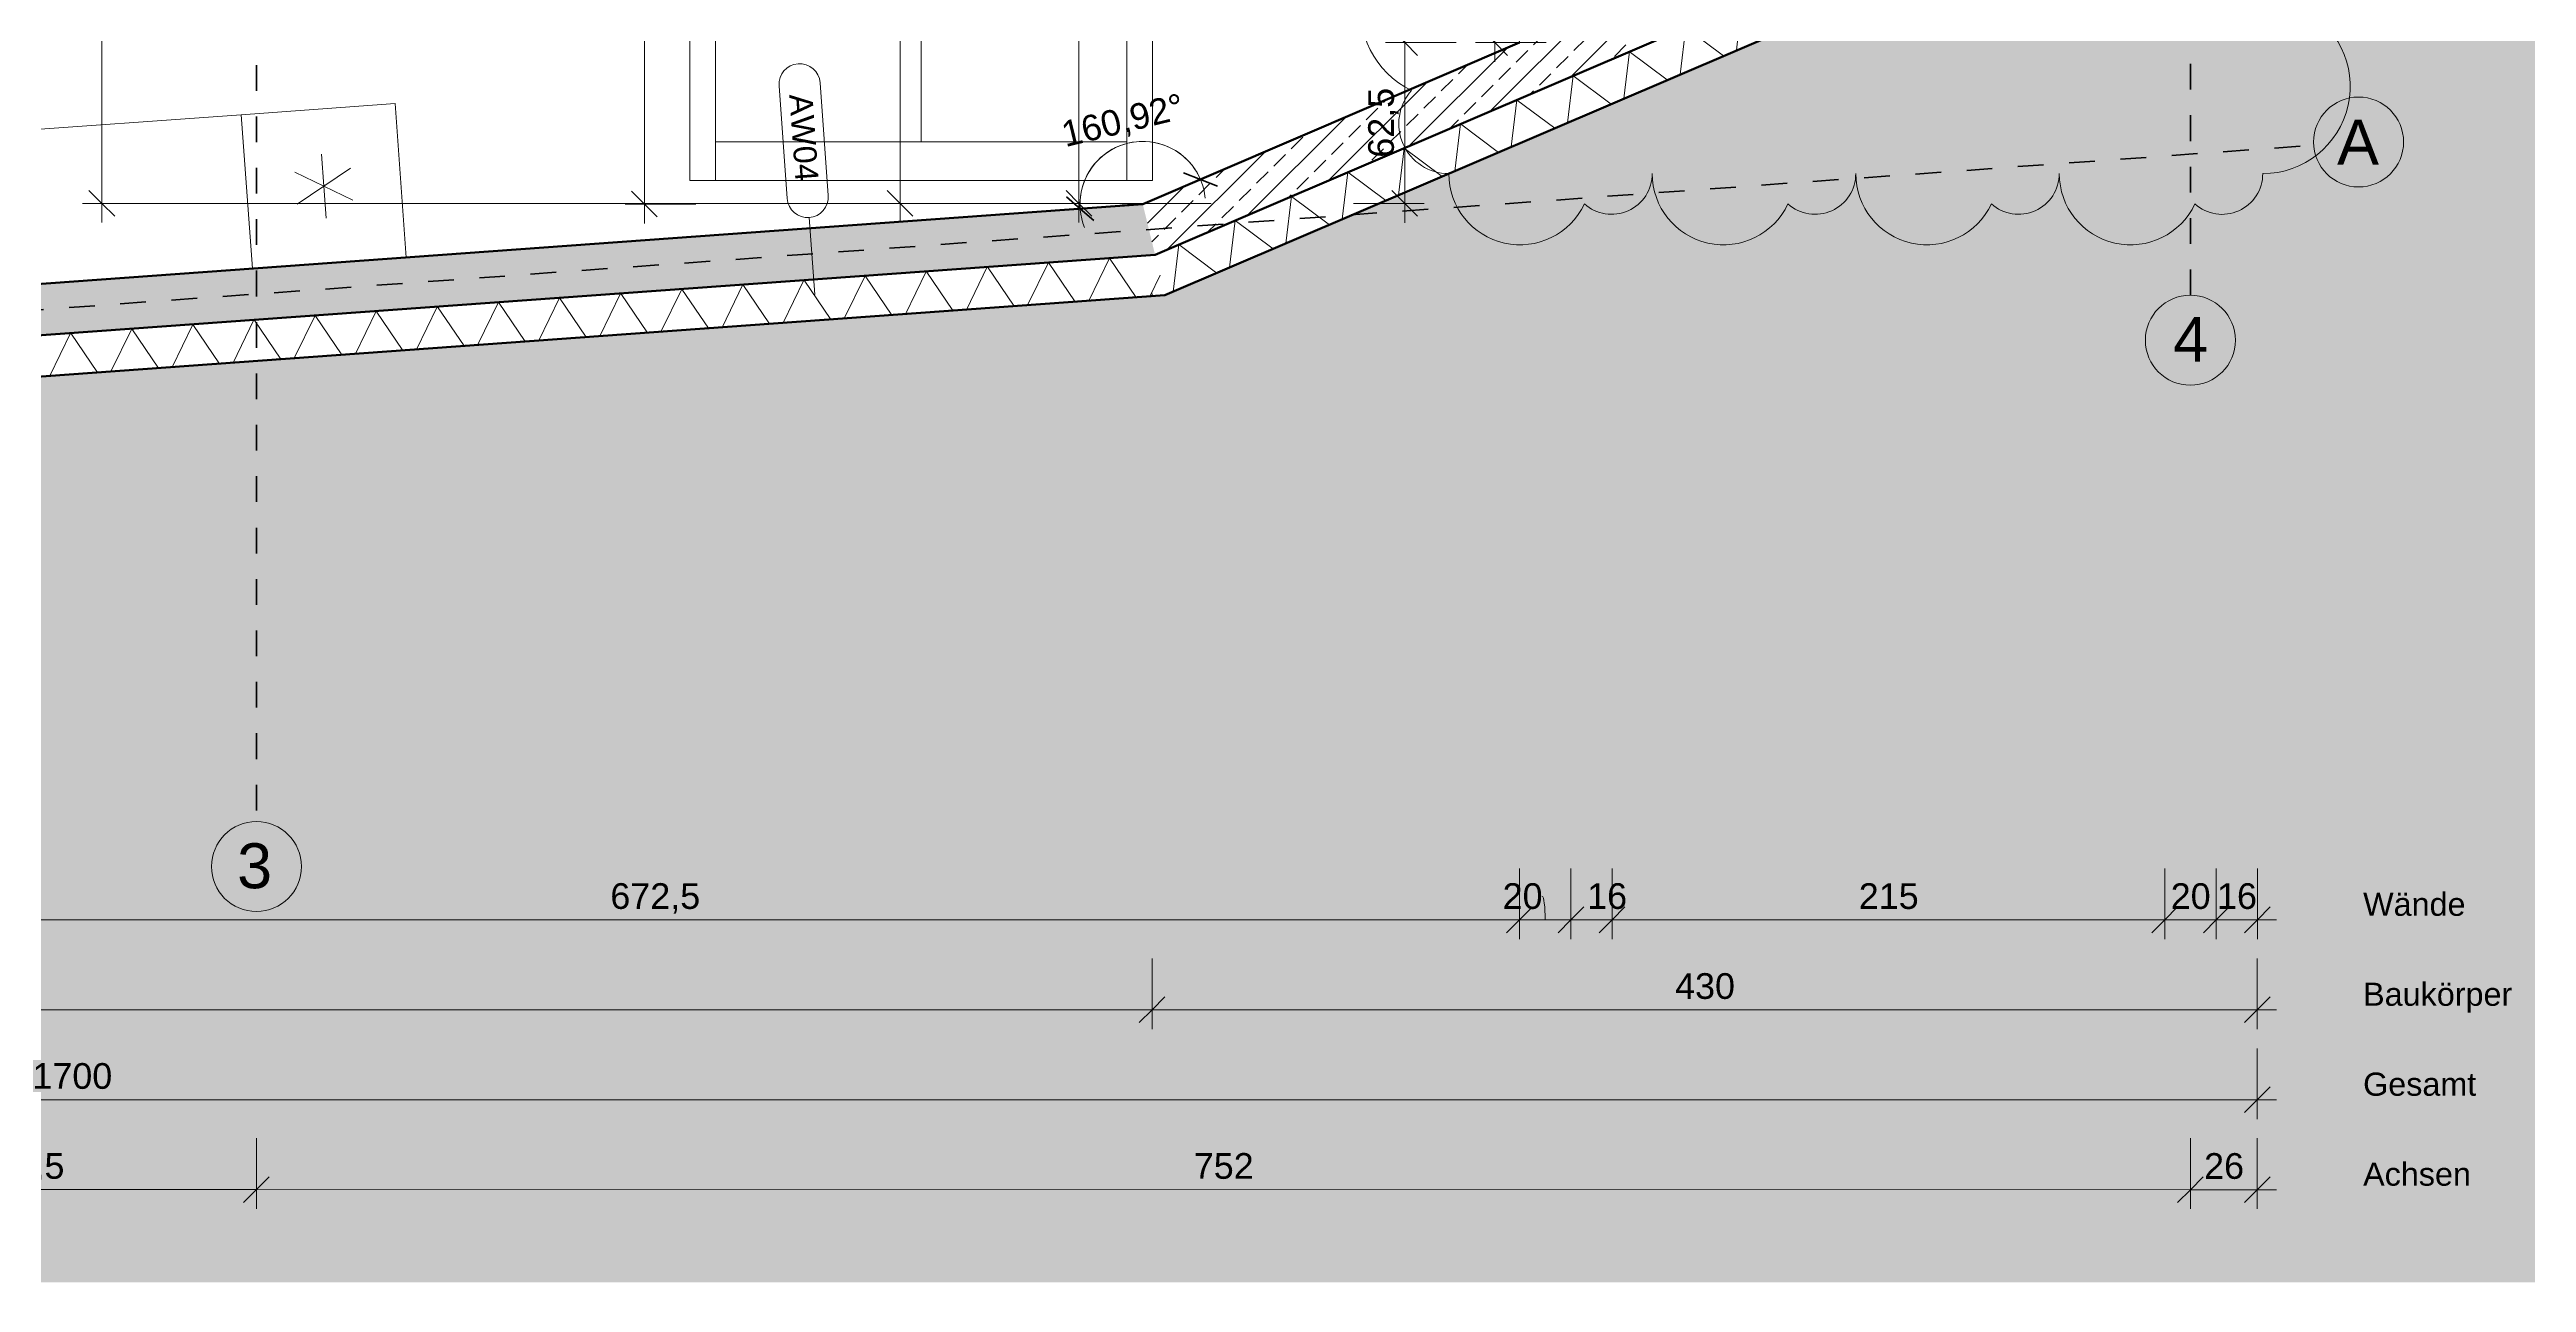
# Model space of a CAD drawing. Header units: metres. Extents: x -67.4 to -27.2, y 43.9 to 89.6.
# Drawn here: x -45.94 to -36.3, y 44.73 to 49.53 of the extents above; entities that cross this region are included whole.
import ezdxf

# ---------------------------------------------------------------- set-up
doc = ezdxf.new("R2010")
doc.units = ezdxf.units.M
doc.linetypes.add('Strich Punkt Mittel', pattern=[0.015875, 0.00635, -0.004763, 0, -0.004763])
for name, color, linetype, lineweight in [('A-DETL-GENF_', 92, 'Continuous', 13), ('A_2D', 7, 'Continuous', 13), ('A_Bemassung-50_', 4, 'Continuous', 9), ('A_Bemassung_', 4, 'Continuous', 9), ('A_Beschriftung_', 7, 'Continuous', 9), ('A_Grundstuecksgrenze', 5, 'Continuous', 70), ('A_Moebel', 6, 'Continuous', 13), ('A_Raeume_', 7, 'Continuous', 5), ('A_Raster_', 1, 'Continuous', 9), ('A_Sanitaer', 3, 'Continuous', 13), ('A_Waende', 7, 'Continuous', 13), ('G-ANNO-REVC_', 71, 'Continuous', 9)]:
    doc.layers.add(name, color=color, linetype=linetype, lineweight=lineweight)
doc.styles.add('Arial_1', font='arial.ttf', dxfattribs={"height": 0.175})
doc.styles.add('Arial_2', font='arial.ttf', dxfattribs={"height": 0.09})
doc.styles.add('Arial_5', font='arial.ttf', dxfattribs={"height": 0.1})
doc.styles.add('Arial_9', font='arial.ttf', dxfattribs={"height": 0.0018})
doc.dimstyles.new('WGA-Bemaßung', dxfattribs={"dimscale": 0.3048, "dimtxt": 0.102026, "dimasz": 0.328084, "dimexe": 0.246063, "dimexo": 0.0625, "dimgap": 0.04101, "dimtad": 1, "dimdec": 1, "dimlfac": 100, "dimrnd": 0.5, "dimdsep": 46, "dimtxsty": 'Arial_5', "dimblk1": 'OBLIQUE', "dimblk2": 'OBLIQUE', "dimsah": 1, "dimcen": 0.09, "dimdle": 0.246063, "dimazin": 2, "dimtfac": 1, "dimtdec": 4, "dimtix": 1, "dimtmove": 0, "dimatfit": 3, "dimfxl": 0.656168, "dimfxlon": 1, "dimtvp": 1, "dimtolj": 1, "dimtzin": 0, "dimarcsym": 2})
doc.dimstyles.new('WGA-Bemaßung_1', dxfattribs={"dimscale": 0.3048, "dimtxt": 0.102026, "dimasz": 0.328084, "dimexe": 0.246063, "dimexo": 0.246063, "dimgap": 0.04101, "dimtad": 1, "dimdec": 1, "dimlfac": 100, "dimrnd": 0.1, "dimdsep": 46, "dimtxsty": 'Arial_5', "dimblk1": 'OBLIQUE', "dimblk2": 'OBLIQUE', "dimsah": 1, "dimcen": 0.09, "dimdle": 0.246063, "dimazin": 2, "dimtfac": 1, "dimtdec": 4, "dimtix": 1, "dimtmove": 0, "dimatfit": 3, "dimfxl": 1, "dimtvp": 1, "dimtolj": 1, "dimtzin": 0, "dimarcsym": 2})
doc.dimstyles.new('WGA-Bemaßung_2', dxfattribs={"dimscale": 0.3048, "dimtxt": 0.102026, "dimasz": 0.328084, "dimexe": 0.246063, "dimexo": 0.0625, "dimgap": 0.04101, "dimtad": 1, "dimdec": 1, "dimlfac": 100, "dimrnd": 0.5, "dimdsep": 46, "dimtxsty": 'Arial_5', "dimblk1": 'OBLIQUE', "dimblk2": 'OBLIQUE', "dimsah": 1, "dimcen": 0.09, "dimdle": 0.246063, "dimazin": 2, "dimtfac": 1, "dimtdec": 4, "dimtix": 1, "dimtmove": 2, "dimatfit": 3, "dimfxl": 0.656168, "dimfxlon": 1, "dimtvp": 1, "dimtolj": 1, "dimtzin": 0, "dimarcsym": 2})
doc.dimstyles.new('WGA-Bemaßung_3', dxfattribs={"dimscale": 0.3048, "dimtxt": 0.102026, "dimasz": 0.328084, "dimexe": 0.246063, "dimexo": 0.0625, "dimgap": 0.04101, "dimtad": 1, "dimdec": 1, "dimlfac": 100, "dimrnd": 0.5, "dimdsep": 46, "dimtxsty": 'Arial_5', "dimblk1": 'OBLIQUE', "dimblk2": 'OBLIQUE', "dimsah": 1, "dimcen": 0.09, "dimdle": 0.246063, "dimazin": 2, "dimtfac": 1, "dimtdec": 4, "dimtix": 1, "dimtmove": 1, "dimatfit": 3, "dimfxl": 0.656168, "dimfxlon": 1, "dimtvp": 1, "dimtolj": 1, "dimtzin": 0, "dimarcsym": 2})
doc.dimstyles.new('WGA-Bemaßung_4', dxfattribs={"dimscale": 0.3048, "dimtxt": 0.102026, "dimasz": 0.328084, "dimexe": 0.246063, "dimexo": 0.0625, "dimgap": 0.04101, "dimtad": 1, "dimdec": 1, "dimlfac": 100, "dimrnd": 0.5, "dimdsep": 46, "dimtxsty": 'Arial_5', "dimblk1": 'OBLIQUE', "dimblk2": 'OBLIQUE', "dimsah": 1, "dimcen": 0.09, "dimdle": 0.246063, "dimazin": 2, "dimtfac": 1, "dimtdec": 4, "dimtix": 1, "dimtmove": 0, "dimatfit": 3, "dimfxl": 0.656168, "dimfxlon": 1, "dimtvp": 1, "dimtolj": 1, "dimtzin": 0, "dimarcsym": 2})
pattern_1 = [(45, (0, 0), (-0.08980256, 0.08980256), []), (45, (0.0898, 0), (-0.08980256, 0.08980256), [0.0635, -0.03175])]

# ---------------------------------------------------------------- blocks, each defined once
blk = doc.blocks.new('Moeb_Sofa - Sofa 180x90-1543569-263_PP_01OG_BT2')
at = {"layer": 'A_Moebel', "color": 8}
for p, q in [((0.9, 0.45), (-0.9, 0.45)), ((-0.9, 0.45), (-0.9, -0.45)), ((-0.8, 0.45), (-0.8, -0.45)), ((0.8, 0.45), (0.8, -0.45)), ((0.9, -0.45), (0.9, 0.45)), ((-0.8, 0.3), (0.8, 0.3)), ((0, 0.3), (0, -0.45)), ((-0.9, -0.45), (0.9, -0.45))]:
    blk.add_line(p, q, dxfattribs=at)
blk = doc.blocks.new('Sani_Kueche_Zeile - Tiefe_600-4903355-263_PP_01OG_BT2')
at = {"layer": 'A_Sanitaer'}
for p, q in [((-1.2005, 0.0254), (-1.2005, -0.5746)), ((0.5995, -0.5746), (0.5995, 0.0254)), ((-1.2005, -0.5746), (-0.6005, -0.5746)), ((-0.6005, -0.5746), (0.5995, -0.5746))]:
    blk.add_line(p, q, dxfattribs=at)
blk = doc.blocks.new('MSys_Kueche_Kuehlschrank - 600-V51-263_PP_01OG_BT2')
at = {"layer": 'A_Moebel'}
for p, q in [((-0.6005, 0.0254), (-1.2005, 0.0254)), ((-0.6005, 0.0254), (-1.2005, 0.0254)), ((-0.6005, -0.5746), (-0.6005, 0.0254)), ((-0.6005, -0.5746), (-0.6005, 0.0254)), ((-0.838, -0.1663), (-0.963, -0.3829)), ((-0.963, -0.1663), (-0.838, -0.3829)), ((-1.0255, -0.2746), (-0.7755, -0.2746)), ((-1.2005, -0.5746), (-0.6005, -0.5746)), ((-1.2005, -0.5746), (-0.6005, -0.5746))]:
    blk.add_line(p, q, dxfattribs=at)
blk = doc.blocks.new('Family - ___-3180367-263_PP_01OG_BT2')
at = {"layer": 'A_Grundstuecksgrenze'}
for p, q in [((-31.8179, 64.901), (-19.6942, 60.8437)), ((-19.6942, 60.8437), (-10.3832, 60.9369))]:
    blk.add_line(p, q, dxfattribs=at)
blk = doc.blocks.new('Raster - BS_Achse-112124-263_PP_01OG_BT2')
at = {"layer": 'A_Beschriftung_'}
blk.add_circle((0, 0), 0.0035, dxfattribs=at)
blk = doc.blocks.new('DIMBLOCK1-263_PP_01OG_BT2')
at = {"layer": 'A_Bemassung-50_', "transparency": 16777216}
for p, q in [((-37.6096, 45.0945), (-37.6096, 45.2945)), ((-37.3491, 45.0945), (-37.3491, 45.2945)), ((-37.2741, 45.0945), (-37.6096, 45.0945)), ((-37.6096, 45.0945), (-37.6096, 45.0195)), ((-37.3491, 45.0945), (-37.3491, 45.0195))]:
    blk.add_line(p, q, dxfattribs=at)
at = {"layer": 'A_Bemassung-50_', "lineweight": 35, "transparency": 16777216}
for p, q in [((-37.6096, 45.0945), (-37.6596, 45.0445)), ((-37.6096, 45.0945), (-37.5596, 45.1445)), ((-37.3491, 45.0945), (-37.3991, 45.0445)), ((-37.3491, 45.0945), (-37.2991, 45.1445))]:
    blk.add_line(p, q, dxfattribs=at)
at = {"layer": 'A_Bemassung-50_', "color": 0, "transparency": 16777216, "insert": (-37.5562, 45.2368), "char_height": 0.1, "width": 0.184588, "attachment_point": 1, "rotation": 359.99828, "line_spacing_factor": 0.941778, "style": 'Arial_5'}
blk.add_mtext('26', dxfattribs=at)
blk = doc.blocks.new('_Oblique')
at = {"color": 0, "linetype": 'ByBlock', "lineweight": -2}
blk.add_line((-0.5, -0.5), (0.5, 0.5), dxfattribs=at)
blk = doc.blocks.new('DIMBLOCK2-263_PP_01OG_BT2')
at = {"layer": 'A_Bemassung-50_', "transparency": 16777216}
for p, q in [((-45.1313, 45.0947), (-45.1313, 45.2947)), ((-37.6096, 45.0945), (-37.6096, 45.2945)), ((-37.6096, 45.0945), (-45.1313, 45.0947)), ((-45.1313, 45.0947), (-45.1313, 45.0197)), ((-37.6096, 45.0945), (-37.6096, 45.0195))]:
    blk.add_line(p, q, dxfattribs=at)
at = {"layer": 'A_Bemassung-50_', "lineweight": 35, "transparency": 16777216}
for p, q in [((-45.1313, 45.0947), (-45.1813, 45.0447)), ((-45.1313, 45.0947), (-45.0813, 45.1447)), ((-37.6096, 45.0945), (-37.6596, 45.0445)), ((-37.6096, 45.0945), (-37.5596, 45.1445))]:
    blk.add_line(p, q, dxfattribs=at)
at = {"layer": 'A_Bemassung-50_', "color": 0, "transparency": 16777216, "insert": (-41.4858, 45.2369), "char_height": 0.1, "width": 0.276883, "attachment_point": 1, "rotation": 359.99828, "line_spacing_factor": 0.941778, "style": 'Arial_5'}
blk.add_mtext('752', dxfattribs=at)
blk = doc.blocks.new('DIMBLOCK3-263_PP_01OG_BT2')
at = {"layer": 'A_Bemassung-50_', "transparency": 16777216}
for p, q in [((-46.9771, 45.0948), (-46.9771, 45.2948)), ((-45.1313, 45.0947), (-45.1313, 45.2947)), ((-45.1313, 45.0947), (-46.9771, 45.0948)), ((-46.9771, 45.0948), (-46.9771, 45.0198)), ((-45.1313, 45.0947), (-45.1313, 45.0197))]:
    blk.add_line(p, q, dxfattribs=at)
at = {"layer": 'A_Bemassung-50_', "lineweight": 35, "transparency": 16777216}
for p, q in [((-46.9771, 45.0948), (-47.0271, 45.0448)), ((-46.9771, 45.0948), (-46.9271, 45.1447)), ((-45.1313, 45.0947), (-45.1813, 45.0447)), ((-45.1313, 45.0947), (-45.0813, 45.1447))]:
    blk.add_line(p, q, dxfattribs=at)
at = {"layer": 'A_Bemassung-50_', "color": 0, "transparency": 16777216, "insert": (-46.2277, 45.2371), "char_height": 0.1, "width": 0.416266, "attachment_point": 1, "rotation": 359.99828, "line_spacing_factor": 0.941778, "style": 'Arial_5'}
blk.add_mtext('184,5', dxfattribs=at)
blk = doc.blocks.new('DIMBLOCK14-263_PP_01OG_BT2')
at = {"layer": 'A_Bemassung-50_', "transparency": 16777216}
for p, q in [((-41.6479, 45.7946), (-41.6479, 45.9946)), ((-37.3491, 45.7945), (-37.3491, 45.9945)), ((-37.2741, 45.7945), (-41.6479, 45.7946)), ((-41.6479, 45.7946), (-41.6479, 45.7196)), ((-37.3491, 45.7945), (-37.3491, 45.7195))]:
    blk.add_line(p, q, dxfattribs=at)
at = {"layer": 'A_Bemassung-50_', "lineweight": 35, "transparency": 16777216}
for p, q in [((-41.6479, 45.7946), (-41.6979, 45.7446)), ((-41.6479, 45.7946), (-41.5979, 45.8446)), ((-37.3491, 45.7945), (-37.3991, 45.7445)), ((-37.3491, 45.7945), (-37.2991, 45.8445))]:
    blk.add_line(p, q, dxfattribs=at)
at = {"layer": 'A_Bemassung-50_', "color": 0, "transparency": 16777216, "insert": (-39.6138, 45.9369), "char_height": 0.1, "width": 0.276883, "attachment_point": 1, "rotation": 359.99828, "line_spacing_factor": 0.941778, "style": 'Arial_5'}
blk.add_mtext('430', dxfattribs=at)
blk = doc.blocks.new('DIMBLOCK15-263_PP_01OG_BT2')
at = {"layer": 'A_Bemassung-50_', "transparency": 16777216}
for p, q in [((-54.2979, 45.795), (-54.2979, 45.995)), ((-41.6479, 45.7946), (-41.6479, 45.9946)), ((-41.6479, 45.7946), (-54.3729, 45.795)), ((-54.2979, 45.795), (-54.2979, 45.72)), ((-41.6479, 45.7946), (-41.6479, 45.7196))]:
    blk.add_line(p, q, dxfattribs=at)
at = {"layer": 'A_Bemassung-50_', "lineweight": 35, "transparency": 16777216}
for p, q in [((-54.2979, 45.795), (-54.3479, 45.745)), ((-54.2979, 45.795), (-54.2479, 45.845)), ((-41.6479, 45.7946), (-41.6979, 45.7446)), ((-41.6479, 45.7946), (-41.5979, 45.8446))]:
    blk.add_line(p, q, dxfattribs=at)
at = {"layer": 'A_Bemassung-50_', "color": 0, "transparency": 16777216, "insert": (-48.1267, 45.9371), "char_height": 0.1, "width": 0.369177, "attachment_point": 1, "rotation": 359.99828, "line_spacing_factor": 0.941778, "style": 'Arial_5'}
blk.add_mtext('1265', dxfattribs=at)
blk = doc.blocks.new('DIMBLOCK39-263_PP_01OG_BT2')
at = {"layer": 'A_Bemassung-50_', "lineweight": 35, "transparency": 16777216}
for p, q in [((-41.4597, 49.0251), (-41.5254, 49.0513)), ((-41.9276, 48.9112), (-41.9811, 48.9575)), ((-41.4597, 49.0251), (-41.3941, 48.9988)), ((-41.9276, 48.9112), (-41.8742, 48.865))]:
    blk.add_line(p, q, dxfattribs=at)
at = {"layer": 'A_Bemassung-50_', "transparency": 16777216}
for p, q in [((-41.4597, 49.0251), (-41.3908, 49.0546)), ((-41.4597, 49.0251), (-41.5287, 48.9955)), ((-41.4597, 49.0251), (-41.4597, 49.0251)), ((-41.9276, 48.9112), (-42.0024, 48.9058)), ((-41.9276, 48.9112), (-41.8528, 48.9166))]:
    blk.add_line(p, q, dxfattribs=at)
for start, end in [(23.21312, 184.13689), (5.61268, 201.73733)]:
    blk.add_arc((-41.6841, 48.9288), 0.2442, start, end, dxfattribs=at)
at = {"layer": 'A_Bemassung-50_', "color": 0, "transparency": 16777216, "insert": (-42.0088, 49.2476), "char_height": 0.1, "width": 0.576368, "attachment_point": 1, "rotation": 13.675, "line_spacing_factor": 0.941778, "style": 'Arial_5'}
blk.add_mtext('160,92°', dxfattribs=at)
blk = doc.blocks.new('DIMBLOCK63-263_PP_01OG_BT2')
at = {"layer": 'A_Bemassung-50_', "transparency": 16777216}
for p, q in [((-37.509, 46.1445), (-37.509, 46.3445)), ((-37.349, 46.1445), (-37.349, 46.3445)), ((-37.274, 46.1445), (-37.509, 46.1445)), ((-37.509, 46.1445), (-37.509, 46.0695)), ((-37.349, 46.1445), (-37.349, 46.0695))]:
    blk.add_line(p, q, dxfattribs=at)
at = {"layer": 'A_Bemassung-50_', "lineweight": 35, "transparency": 16777216}
for p, q in [((-37.509, 46.1445), (-37.459, 46.1945)), ((-37.349, 46.1445), (-37.299, 46.1945)), ((-37.509, 46.1445), (-37.559, 46.0945)), ((-37.349, 46.1445), (-37.399, 46.0945))]:
    blk.add_line(p, q, dxfattribs=at)
at = {"layer": 'A_Bemassung-50_', "color": 0, "transparency": 16777216, "insert": (-37.506, 46.2868), "char_height": 0.1, "width": 0.184588, "attachment_point": 1, "rotation": 359.99828, "line_spacing_factor": 0.941778, "style": 'Arial_5'}
blk.add_mtext('16', dxfattribs=at)
blk = doc.blocks.new('DIMBLOCK64-263_PP_01OG_BT2')
at = {"layer": 'A_Bemassung-50_', "transparency": 16777216}
for p, q in [((-37.709, 46.1445), (-37.709, 46.3445)), ((-37.509, 46.1445), (-37.509, 46.3445)), ((-37.509, 46.1445), (-37.709, 46.1445)), ((-37.709, 46.1445), (-37.709, 46.0695)), ((-37.509, 46.1445), (-37.509, 46.0695))]:
    blk.add_line(p, q, dxfattribs=at)
at = {"layer": 'A_Bemassung-50_', "lineweight": 35, "transparency": 16777216}
for p, q in [((-37.709, 46.1445), (-37.659, 46.1945)), ((-37.509, 46.1445), (-37.459, 46.1945)), ((-37.709, 46.1445), (-37.759, 46.0945)), ((-37.509, 46.1445), (-37.559, 46.0945))]:
    blk.add_line(p, q, dxfattribs=at)
at = {"layer": 'A_Bemassung-50_', "color": 0, "transparency": 16777216, "insert": (-37.686, 46.2868), "char_height": 0.1, "width": 0.184588, "attachment_point": 1, "rotation": 359.99828, "line_spacing_factor": 0.941778, "style": 'Arial_5'}
blk.add_mtext('20', dxfattribs=at)
blk = doc.blocks.new('DIMBLOCK65-263_PP_01OG_BT2')
at = {"layer": 'A_Bemassung-50_', "transparency": 16777216}
for p, q in [((-39.8589, 46.1445), (-39.8589, 46.3445)), ((-37.709, 46.1445), (-37.709, 46.3445)), ((-37.709, 46.1445), (-39.8589, 46.1445)), ((-39.8589, 46.1445), (-39.8589, 46.0695)), ((-37.709, 46.1445), (-37.709, 46.0695))]:
    blk.add_line(p, q, dxfattribs=at)
at = {"layer": 'A_Bemassung-50_', "lineweight": 35, "transparency": 16777216}
for p, q in [((-39.8589, 46.1445), (-39.8089, 46.1945)), ((-37.709, 46.1445), (-37.659, 46.1945)), ((-39.8589, 46.1445), (-39.9089, 46.0945)), ((-37.709, 46.1445), (-37.759, 46.0945))]:
    blk.add_line(p, q, dxfattribs=at)
at = {"layer": 'A_Bemassung-50_', "color": 0, "transparency": 16777216, "insert": (-38.8993, 46.2868), "char_height": 0.1, "width": 0.276883, "attachment_point": 1, "rotation": 359.99828, "line_spacing_factor": 0.941778, "style": 'Arial_5'}
blk.add_mtext('215', dxfattribs=at)
blk = doc.blocks.new('DIMBLOCK66-263_PP_01OG_BT2')
at = {"layer": 'A_Bemassung-50_', "transparency": 16777216}
for p, q in [((-40.0189, 46.1445), (-40.0189, 46.3445)), ((-39.8589, 46.1445), (-39.8589, 46.3445)), ((-39.8589, 46.1445), (-40.0189, 46.1445)), ((-40.0189, 46.1445), (-40.0189, 46.0695)), ((-39.8589, 46.1445), (-39.8589, 46.0695))]:
    blk.add_line(p, q, dxfattribs=at)
at = {"layer": 'A_Bemassung-50_', "lineweight": 35, "transparency": 16777216}
for p, q in [((-40.0189, 46.1445), (-39.9689, 46.1945)), ((-39.8589, 46.1445), (-39.8089, 46.1945)), ((-40.0189, 46.1445), (-40.0689, 46.0945)), ((-39.8589, 46.1445), (-39.9089, 46.0945))]:
    blk.add_line(p, q, dxfattribs=at)
at = {"layer": 'A_Bemassung-50_', "color": 0, "transparency": 16777216, "insert": (-39.9558, 46.2869), "char_height": 0.1, "width": 0.184588, "attachment_point": 1, "rotation": 359.99828, "line_spacing_factor": 0.941778, "style": 'Arial_5'}
blk.add_mtext('16', dxfattribs=at)
blk = doc.blocks.new('DIMBLOCK67-263_PP_01OG_BT2')
at = {"layer": 'A_Bemassung-50_', "transparency": 16777216}
for p, q in [((-40.2189, 46.1445), (-40.2189, 46.3445)), ((-40.0189, 46.1445), (-40.0189, 46.3445)), ((-40.0189, 46.1445), (-40.2189, 46.1445)), ((-40.2189, 46.1445), (-40.2189, 46.0695)), ((-40.0189, 46.1445), (-40.0189, 46.0695))]:
    blk.add_line(p, q, dxfattribs=at)
at = {"layer": 'A_Bemassung-50_', "lineweight": 35, "transparency": 16777216}
for p, q in [((-40.2189, 46.1445), (-40.1689, 46.1945)), ((-40.0189, 46.1445), (-39.9689, 46.1945)), ((-40.2189, 46.1445), (-40.2689, 46.0945)), ((-40.0189, 46.1445), (-40.0689, 46.0945))]:
    blk.add_line(p, q, dxfattribs=at)
at = {"layer": 'A_Bemassung-50_', "transparency": 16777216}
blk.add_ellipse((-40.1306, 46.1445), major_axis=(0, 0.091), ratio=0.128603, start_param=4.712389, end_param=6.283185, dxfattribs=at)
at = {"layer": 'A_Bemassung-50_', "color": 0, "transparency": 16777216, "insert": (-40.2844, 46.2869), "char_height": 0.1, "width": 0.184588, "attachment_point": 1, "rotation": 359.99828, "line_spacing_factor": 0.941778, "style": 'Arial_5'}
blk.add_mtext('20', dxfattribs=at)
blk = doc.blocks.new('DIMBLOCK68-263_PP_01OG_BT2')
at = {"layer": 'A_Bemassung-50_', "transparency": 16777216}
for p, q in [((-46.9442, 46.1447), (-46.9442, 46.3447)), ((-40.2189, 46.1445), (-40.2189, 46.3445)), ((-40.2189, 46.1445), (-46.9442, 46.1447)), ((-46.9442, 46.1447), (-46.9442, 46.0697)), ((-40.2189, 46.1445), (-40.2189, 46.0695))]:
    blk.add_line(p, q, dxfattribs=at)
at = {"layer": 'A_Bemassung-50_', "lineweight": 35, "transparency": 16777216}
for p, q in [((-46.9442, 46.1447), (-46.8942, 46.1947)), ((-40.2189, 46.1445), (-40.1689, 46.1945)), ((-46.9442, 46.1447), (-46.9942, 46.0948)), ((-40.2189, 46.1445), (-40.2689, 46.0945))]:
    blk.add_line(p, q, dxfattribs=at)
at = {"layer": 'A_Bemassung-50_', "color": 0, "transparency": 16777216, "insert": (-43.755, 46.287), "char_height": 0.1, "width": 0.416266, "attachment_point": 1, "rotation": 359.99828, "line_spacing_factor": 0.941778, "style": 'Arial_5'}
blk.add_mtext('672,5', dxfattribs=at)
blk = doc.blocks.new('DIMBLOCK161-263_PP_01OG_BT2')
at = {"layer": 'A_Bemassung-50_', "transparency": 16777216}
for p, q in [((-43.6225, 52.9885), (-43.8225, 52.9885)), ((-43.6226, 48.8539), (-43.6225, 52.9885)), ((-43.6225, 52.9885), (-43.5475, 52.9885)), ((-43.6226, 48.9289), (-43.6976, 48.9289)), ((-43.6226, 48.9289), (-43.4226, 48.9289))]:
    blk.add_line(p, q, dxfattribs=at)
at = {"layer": 'A_Bemassung-50_', "lineweight": 35, "transparency": 16777216}
for p, q in [((-43.6225, 52.9885), (-43.6725, 53.0385)), ((-43.6225, 52.9885), (-43.5725, 52.9385)), ((-43.6226, 48.9289), (-43.6726, 48.9789)), ((-43.6226, 48.9289), (-43.5726, 48.8789))]:
    blk.add_line(p, q, dxfattribs=at)
at = {"layer": 'A_Bemassung-50_', "color": 0, "transparency": 16777216, "insert": (-43.7649, 51.1634), "char_height": 0.1, "width": 0.276883, "attachment_point": 1, "rotation": 90, "line_spacing_factor": 0.941778, "style": 'Arial_5'}
blk.add_mtext('406', dxfattribs=at)
blk = doc.blocks.new('DIMBLOCK270-263_PP_01OG_BT2')
at = {"layer": 'A_Bemassung-50_', "transparency": 16777216}
for p, q in [((-54.3491, 45.445), (-54.3491, 45.645)), ((-37.3491, 45.4445), (-37.3491, 45.6445)), ((-37.2741, 45.4445), (-54.4241, 45.445)), ((-54.3491, 45.445), (-54.3491, 45.37)), ((-37.3491, 45.4445), (-37.3491, 45.3695))]:
    blk.add_line(p, q, dxfattribs=at)
at = {"layer": 'A_Bemassung-50_', "lineweight": 35, "transparency": 16777216}
for p, q in [((-54.3491, 45.445), (-54.2991, 45.495)), ((-37.3491, 45.4445), (-37.2991, 45.4945)), ((-54.3491, 45.445), (-54.3991, 45.395)), ((-37.3491, 45.4445), (-37.3991, 45.3945))]:
    blk.add_line(p, q, dxfattribs=at)
at = {"layer": 'A_Bemassung-50_', "color": 0, "transparency": 16777216, "insert": (-46.0029, 45.587), "char_height": 0.1, "width": 0.369177, "attachment_point": 1, "rotation": 359.99828, "line_spacing_factor": 0.941778, "style": 'Arial_5'}
blk.add_mtext('1700', dxfattribs=at)
blk = doc.blocks.new('DIMBLOCK356-263_PP_01OG_BT2')
at = {"layer": 'A_Bemassung-50_', "transparency": 16777216}
for p, q in [((-40.6651, 49.5573), (-40.7401, 49.5573)), ((-40.6651, 48.8567), (-40.6651, 49.5573)), ((-40.6651, 49.5573), (-40.4651, 49.5573)), ((-40.6651, 48.9317), (-40.8651, 48.9317)), ((-40.6651, 48.9317), (-40.5901, 48.9317))]:
    blk.add_line(p, q, dxfattribs=at)
at = {"layer": 'A_Bemassung-50_', "lineweight": 35, "transparency": 16777216}
for p, q in [((-40.6651, 49.5573), (-40.7151, 49.6073)), ((-40.6651, 49.5573), (-40.6151, 49.5073)), ((-40.6651, 48.9317), (-40.7151, 48.9817)), ((-40.6651, 48.9317), (-40.6151, 48.8817))]:
    blk.add_line(p, q, dxfattribs=at)
at = {"layer": 'A_Bemassung-50_', "color": 0, "transparency": 16777216, "insert": (-40.8074, 49.1095), "char_height": 0.1, "width": 0.323972, "attachment_point": 1, "rotation": 90, "line_spacing_factor": 0.941778, "style": 'Arial_5'}
blk.add_mtext('62,5', dxfattribs=at)
blk = doc.blocks.new('DIMBLOCK357-263_PP_01OG_BT2')
at = {"layer": 'A_Bemassung-50_', "transparency": 16777216}
for p, q in [((-40.6649, 52.9884), (-40.8649, 52.9884)), ((-40.6651, 49.5573), (-40.6649, 52.9884)), ((-40.6649, 52.9884), (-40.5899, 52.9884)), ((-40.6651, 49.5573), (-40.7401, 49.5573)), ((-40.6651, 49.5573), (-40.4651, 49.5573))]:
    blk.add_line(p, q, dxfattribs=at)
at = {"layer": 'A_Bemassung-50_', "lineweight": 35, "transparency": 16777216}
for p, q in [((-40.6649, 52.9884), (-40.7149, 53.0384)), ((-40.6649, 52.9884), (-40.615, 52.9384)), ((-40.6651, 49.5573), (-40.7151, 49.6073)), ((-40.6651, 49.5573), (-40.6151, 49.5073))]:
    blk.add_line(p, q, dxfattribs=at)
at = {"layer": 'A_Bemassung-50_', "color": 0, "transparency": 16777216, "insert": (-40.8073, 51.3844), "char_height": 0.1, "width": 0.276883, "attachment_point": 1, "rotation": 90, "line_spacing_factor": 0.941778, "style": 'Arial_5'}
blk.add_mtext('343', dxfattribs=at)
blk = doc.blocks.new('DIMBLOCK438-263_PP_01OG_BT2')
at = {"layer": 'A_Bemassung-50_', "transparency": 16777216}
for p, q in [((-41.9322, 52.9885), (-42.0072, 52.9885)), ((-41.9322, 52.9885), (-41.9323, 48.8568)), ((-41.9322, 52.9885), (-41.7322, 52.9885)), ((-41.9323, 48.9318), (-42.0073, 48.9318)), ((-41.9323, 48.9318), (-41.7323, 48.9318))]:
    blk.add_line(p, q, dxfattribs=at)
at = {"layer": 'A_Bemassung-50_', "lineweight": 35, "transparency": 16777216}
for p, q in [((-41.9322, 52.9885), (-41.9822, 53.0385)), ((-41.9322, 52.9885), (-41.8822, 52.9385)), ((-41.9323, 48.9318), (-41.9823, 48.9818)), ((-41.9323, 48.9318), (-41.8823, 48.8818))]:
    blk.add_line(p, q, dxfattribs=at)
at = {"layer": 'A_Bemassung-50_', "color": 0, "transparency": 16777216, "insert": (-42.0746, 50.7867), "char_height": 0.1, "width": 0.416266, "attachment_point": 1, "rotation": 90, "line_spacing_factor": 0.941778, "style": 'Arial_5'}
blk.add_mtext('405,5', dxfattribs=at)
blk = doc.blocks.new('DIMBLOCK439-263_PP_01OG_BT2')
at = {"layer": 'A_Bemassung-50_', "lineweight": 35, "transparency": 16777216}
for p, q in [((-42.6279, 55.6486), (-42.6779, 55.6986)), ((-42.6279, 55.6486), (-42.5779, 55.5986)), ((-42.6281, 48.9318), (-42.6781, 48.9818)), ((-42.6281, 48.9318), (-42.5781, 48.8818))]:
    blk.add_line(p, q, dxfattribs=at)
at = {"layer": 'A_Bemassung-50_', "transparency": 16777216}
for p, q in [((-42.6279, 55.6486), (-42.8279, 55.6486)), ((-42.6281, 48.8568), (-42.6279, 55.6486)), ((-42.6279, 55.6486), (-42.5529, 55.6486)), ((-42.6281, 48.9318), (-42.7031, 48.9318)), ((-42.6281, 48.9318), (-42.4281, 48.9318))]:
    blk.add_line(p, q, dxfattribs=at)
at = {"layer": 'A_Bemassung-50_', "color": 0, "transparency": 16777216, "insert": (-42.7703, 52.1168), "char_height": 0.1, "width": 0.416266, "attachment_point": 1, "rotation": 90, "line_spacing_factor": 0.941778, "style": 'Arial_5'}
blk.add_mtext('671,5', dxfattribs=at)
blk = doc.blocks.new('DIMBLOCK508-263_PP_01OG_BT2')
at = {"layer": 'A_Bemassung-50_', "transparency": 16777216}
for p, q in [((-45.7326, 52.9888), (-45.8076, 52.9888)), ((-45.7328, 48.8569), (-45.7326, 52.9888)), ((-45.7326, 52.9888), (-45.5326, 52.9888)), ((-45.7328, 48.9319), (-45.8078, 48.9319)), ((-45.7328, 48.9319), (-41.4178, 48.9318))]:
    blk.add_line(p, q, dxfattribs=at)
at = {"layer": 'A_Bemassung-50_', "lineweight": 35, "transparency": 16777216}
for p, q in [((-45.7326, 52.9888), (-45.7826, 53.0388)), ((-45.7326, 52.9888), (-45.6826, 52.9388)), ((-45.7328, 48.9319), (-45.7828, 48.9819)), ((-45.7328, 48.9319), (-45.6828, 48.8819))]:
    blk.add_line(p, q, dxfattribs=at)
at = {"layer": 'A_Bemassung-50_', "color": 0, "transparency": 16777216, "insert": (-45.875, 50.7869), "char_height": 0.1, "width": 0.416266, "attachment_point": 1, "rotation": 90, "line_spacing_factor": 0.941778, "style": 'Arial_5'}
blk.add_mtext('405,5', dxfattribs=at)
blk = doc.blocks.new('BS_Maßkette_AT_PP - unten oder rechts-9577582-263_PP_01OG_BT2')
at = {"layer": 'A_Beschriftung_', "char_height": 0.0018, "attachment_point": 1, "style": 'Arial_9'}
for s, insert, width in [('Wände', (-0.00023, -0.01379), 0.0096203), ('Baukörper', (-0.00023, -0.02079), 0.0137089), ('Gesamt', (-0.00023, -0.02779), 0.0102616), ('Achsen', (-0.00023, -0.03479), 0.0099409)]:
    blk.add_mtext(s, dxfattribs=dict(at, insert=insert, width=width))
blk = doc.blocks.new('BS_Wand_Lollipop - rechts_oben-2026913-263_PP_01OG_BT2')
at = {"layer": 'A_Beschriftung_'}
for p, q in [((-0.003, 0), (0.003, 0)), ((0.0046, 0.0016), (0.0134, 0.0016)), ((0.0046, -0.0016), (0.0134, -0.0016))]:
    blk.add_line(p, q, dxfattribs=at)
for centre, start, end in [((0.0046, 0), 90, 270), ((0.0134, 0), 270, 90)]:
    blk.add_arc(centre, 0.0016, start, end, dxfattribs=at)
blk = doc.blocks.new('DIMBLOCK682-263_PP_01OG_BT2')
at = {"layer": 'A_Bemassung-50_', "lineweight": 35, "transparency": 16777216}
for p, q in [((-40.315, 50.4385), (-40.365, 50.4885)), ((-40.315, 50.4385), (-40.265, 50.3885)), ((-40.3151, 49.5573), (-40.3651, 49.6073)), ((-40.3151, 49.5573), (-40.2651, 49.5073))]:
    blk.add_line(p, q, dxfattribs=at)
at = {"layer": 'A_Bemassung-50_', "transparency": 16777216}
for p, q in [((-40.315, 50.4385), (-40.39, 50.4385)), ((-40.3151, 49.4823), (-40.315, 50.4385)), ((-40.315, 50.4385), (-40.115, 50.4385)), ((-40.3151, 49.5573), (-40.3901, 49.5573)), ((-40.3151, 49.5573), (-40.1151, 49.5572))]:
    blk.add_line(p, q, dxfattribs=at)
at = {"layer": 'A_Bemassung-50_', "color": 0, "transparency": 16777216, "insert": (-40.4574, 49.921), "char_height": 0.1, "width": 0.184588, "attachment_point": 1, "rotation": 90, "line_spacing_factor": 0.941778, "style": 'Arial_5'}
blk.add_mtext('88', dxfattribs=at)
blk = doc.blocks.new('Family - ___-11916813-263_PP_01OG_BT2')
at = {"layer": 'G-ANNO-REVC_'}
for centre, radius, start, end in [((-16.0062, 66.8188), 0.34, 67.36, 222.15123), ((-15.7292, 67.0717), 0.1583, 25.54969, 157.36), ((-15.4005, 66.9346), 0.277, 337.36, 132.15123), ((-14.9987, 66.767), 0.1583, 25.54969, 157.36), ((-14.67, 66.6299), 0.277, 337.36, 132.15123), ((-16.1745, 66.4153), 0.1943, 115.54969, 247.36), ((-14.2682, 66.4623), 0.1583, 25.54969, 157.36), ((-13.9394, 66.3252), 0.277, 337.36, 132.15123), ((-13.5376, 66.1576), 0.1583, 25.54969, 157.36), ((-13.2089, 66.0205), 0.277, 337.36, 132.15123), ((-16.3802, 65.9221), 0.34, 67.36, 222.15123), ((-13.028, 65.7345), 0.1943, 295.54969, 67.36), ((-16.5485, 65.5186), 0.1943, 115.54969, 247.36), ((-13.1963, 65.331), 0.34, 247.36, 42.15123), ((-16.7542, 65.0254), 0.34, 67.36, 222.15123), ((-13.402, 64.8378), 0.1943, 295.54969, 67.36), ((-16.9225, 64.6219), 0.1943, 115.54969, 247.36), ((-13.5703, 64.4343), 0.34, 247.36, 42.15123), ((-17.1282, 64.1287), 0.34, 67.36, 222.15123), ((-13.776, 63.9411), 0.1943, 295.54969, 67.36), ((-17.2965, 63.7252), 0.1943, 115.54969, 247.36), ((-13.9443, 63.5376), 0.34, 247.36, 42.15123), ((-17.5022, 63.232), 0.34, 67.36, 222.15123), ((-14.15, 63.0444), 0.1943, 295.54969, 67.36), ((-17.6705, 62.8285), 0.1943, 115.54969, 247.36), ((-14.3183, 62.6409), 0.34, 247.36, 42.15123), ((-17.8762, 62.3353), 0.34, 67.36, 222.15123), ((-14.524, 62.1477), 0.1943, 295.54969, 67.36), ((-18.0445, 61.9318), 0.1943, 115.54969, 247.36), ((-14.6923, 61.7442), 0.34, 247.36, 42.15123), ((-18.2502, 61.4386), 0.34, 67.36, 222.15123), ((-14.898, 61.2511), 0.1943, 295.54969, 67.36), ((-18.4185, 61.0351), 0.1943, 115.54969, 247.36), ((-15.0663, 60.8475), 0.34, 247.36, 42.15123), ((-18.2376, 60.7491), 0.277, 157.36, 312.15123), ((-17.9089, 60.612), 0.1583, 205.54969, 337.36), ((-17.5071, 60.4444), 0.277, 157.36, 312.15123), ((-15.272, 60.3544), 0.1943, 295.54969, 67.36), ((-17.1783, 60.3073), 0.1583, 205.54969, 337.36), ((-16.7765, 60.1397), 0.277, 157.36, 312.15123), ((-15.4403, 59.9508), 0.34, 247.36, 42.15123), ((-16.4478, 60.0026), 0.1583, 205.54969, 337.36), ((-16.046, 59.835), 0.277, 157.36, 312.15123), ((-15.7173, 59.6979), 0.1583, 205.54969, 337.36)]:
    blk.add_arc(centre, radius, start, end, dxfattribs=at)

msp = doc.modelspace()

# ---------------------------------------------------------------- hatches: boundary and pattern name
at = {"layer": 'A-DETL-GENF_'}
msp.add_hatch(color=253, dxfattribs=at).paths.add_polyline_path([(-54.2379, 44.7336), (-32.3013, 44.7336), (-32.3013, 52.5466), (-33.0402, 52.2443), (-41.5978, 48.5741), (-54.349, 47.6519), (-54.449, 47.6519), (-54.349, 46.2693)])
at = {"layer": 'A_Waende', "lineweight": 5}
h = msp.add_hatch(dxfattribs=at)
h.set_pattern_fill('FP_4', color=250, style=0, pattern_type=2)
h.set_pattern_definition(pattern_1)
h.paths.add_polyline_path([(-41.6362, 48.7318), (-37.3489, 50.5705), (-37.3489, 50.7881), (-41.6841, 48.9288), (-41.6628, 48.8411)])
h = msp.add_hatch(dxfattribs=at)
h.set_pattern_fill('FP_1', color=250, angle=-157.36, style=0, pattern_type=2)
h.set_pattern_definition([(203.213, (-39.57267, 49.61625), (0.081345, -0.189673), []), (263.213, (-39.57267, 49.61625), (0.204934, -0.02439), []), (323.213, (-39.57267, 49.61625), (0.123583, 0.165275), [])])
h.paths.add_polyline_path([(-41.5978, 48.5741), (-37.5089, 50.3277), (-37.5089, 50.5018), (-41.6362, 48.7318)])
h = msp.add_hatch(dxfattribs=at)
h.set_pattern_fill('FP_4', color=250, style=0, pattern_type=2)
h.set_pattern_definition(pattern_1)
h.paths.add_polyline_path([(-54.189, 47.8239), (-41.6362, 48.7318), (-41.6841, 48.9288), (-48.1291, 48.4627), (-48.1291, 48.4627), (-54.189, 48.0244)])
h = msp.add_hatch(dxfattribs=at)
h.set_pattern_fill('FP_2', color=250, angle=-157.36, style=0, pattern_type=2)
h.set_pattern_definition([(184.137, (-47.9932, 48.2723), (0.0148886, -0.205842), []), (244.137, (-47.9932, 48.2723), (0.1857, -0.090023), []), (304.137, (-47.9932, 48.2723), (0.1708203, 0.115815), [])])
h.paths.add_polyline_path([(-54.349, 47.6519), (-41.5978, 48.5741), (-41.6362, 48.7318), (-54.349, 47.8123), (-54.349, 47.6519)])

# ---------------------------------------------------------------- linework, layer by layer
at = {"layer": 'A_2D'}
for p, q in [((-33.0402, 52.2443), (-41.5978, 48.5741)), ((-41.5978, 48.5741), (-54.349, 47.6519))]:
    msp.add_line(p, q, dxfattribs=at)
at = {"layer": 'A_2D', "lineweight": 5}
for p, q in [((-41.6841, 48.9318), (-41.7639, 48.926)), ((-41.6478, 48.5741), (-41.6485, 48.5841))]:
    msp.add_line(p, q, dxfattribs=at)
at = {"layer": 'A_Raeume_', "flags": 128}
msp.add_lwpolyline([(-46.9441, 48.5484), (-41.6841, 48.9288), (-40.2188, 49.5573), (-40.2187, 52.9884), (-44.7588, 52.9886), (-44.7588, 52.9888), (-45.265, 52.9888), (-45.265, 52.9886), (-45.4181, 52.9886), (-46.8838, 52.9886), (-46.8838, 52.8238), (-46.944, 52.8238), (-46.944, 51.6766), (-46.944, 51.5236), (-46.9441, 48.9377), (-46.9441, 48.9361), (-46.9441, 48.8886)], close=True, dxfattribs=at)
at = {"layer": 'A_Raster_', "linetype": 'Strich Punkt Mittel', "lineweight": 35}
for p, q in [((-45.1301, 85.8701), (-45.1313, 46.5268)), ((-37.6095, 48.5744), (-37.6083, 85.8699)), ((-56.4327, 47.7618), (-37.1299, 49.158))]:
    msp.add_line(p, q, dxfattribs=at)
at = {"layer": 'A_Waende', "color": 10, "lineweight": 50}
for p, q in [((-41.6362, 48.7318), (-37.3489, 50.5705)), ((-40.2188, 49.5573), (-41.6841, 48.9288)), ((-41.6841, 48.9288), (-48.1791, 48.4591)), ((-54.189, 47.8239), (-41.6362, 48.7318))]:
    msp.add_line(p, q, dxfattribs=at)
at = {"layer": 'A_Waende', "color": 250, "lineweight": 5}
for p, q in [((-41.5978, 48.5741), (-37.3489, 50.3964)), ((-54.349, 47.6519), (-41.5978, 48.5741))]:
    msp.add_line(p, q, dxfattribs=at)

# ---------------------------------------------------------------- block references
at = {"layer": 'A_Beschriftung_'}
for name, p, xscale, yscale, zscale, rotation in [('BS_Wand_Lollipop - rechts_oben-2026913-263_PP_01OG_BT2', (-42.9707, 48.7271), 49.99999999999999, 49.99999999999999, 49.99999999999999, 94.13689452845419), ('Raster - BS_Achse-112124-263_PP_01OG_BT2', (-36.9553, 49.1706), 49.99999999999998, 49.99999999999998, 49.99999999999998, 274.1368945284542), ('Raster - BS_Achse-112124-263_PP_01OG_BT2', (-37.6095, 48.3994), 49.99999999999998, 49.99999999999998, 49.99999999999998, 359.998275878371), ('Raster - BS_Achse-112124-263_PP_01OG_BT2', (-45.1313, 46.3518), 49.99999999999998, 49.99999999999998, 49.99999999999998, 179.9982758785824), ('BS_Maßkette_AT_PP - unten oder rechts-9577582-263_PP_01OG_BT2', (-36.9261, 46.9396), 50, 50, 50, 359.998275878371)]:
    msp.add_blockref(name, p, dxfattribs=dict(at, xscale=xscale, yscale=yscale, zscale=zscale, rotation=rotation))
at = {"layer": 'A_Grundstuecksgrenze', "rotation": 22.64000000000043}
msp.add_blockref('Family - ___-3180367-263_PP_01OG_BT2', (0, 0), dxfattribs=at)
at = {"layer": 'A_Moebel', "color": 8, "rotation": 179.998275878371}
msp.add_blockref('Moeb_Sofa - Sofa 180x90-1543569-263_PP_01OG_BT2', (-42.5461, 49.4713), dxfattribs=at)
at = {"layer": 'A_Moebel', "rotation": 94.13689452845472}
msp.add_blockref('MSys_Kueche_Kuehlschrank - 600-V51-263_PP_01OG_BT2', (-45.2085, 49.8775), dxfattribs=at)
at = {"layer": 'A_Sanitaer', "rotation": 184.1368945284545}
msp.add_blockref('Sani_Kueche_Zeile - Tiefe_600-4903355-263_PP_01OG_BT2', (-45.748, 48.6604), dxfattribs=at)
at = {"layer": 'G-ANNO-REVC_', "rotation": 22.64000000000043}
msp.add_blockref('Family - ___-11916813-263_PP_01OG_BT2', (0, 0), dxfattribs=at)

# ---------------------------------------------------------------- texts
at = {"layer": 'A_Beschriftung_', "insert": (-42.9694, 49.3613), "char_height": 0.09, "width": 0.420886, "attachment_point": 1, "rotation": 274.13689, "style": 'Arial_2'}
msp.add_mtext('AW04', dxfattribs=at)
at = {"layer": 'A_Beschriftung_', "char_height": 0.175, "attachment_point": 1, "style": 'Arial_1'}
for s, insert, width in [('A', (-37.039, 49.2572), 0.200422), ('4', (-37.6767, 48.4904), 0.168354), ('3', (-45.2066, 46.4422), 0.168354)]:
    msp.add_mtext(s, dxfattribs=dict(at, insert=insert, width=width))

# ---------------------------------------------------------------- dimensions: what is measured, and where the dimension line sits
at = {"layer": 'A_Bemassung_'}
for base, p1, p2, angle, dimstyle, override, picture, middle in [((-42.6279, 55.6486), (-42.4281, 48.9318), (-42.8279, 55.6486), 89.99828, 'WGA-Bemaßung_4', {"dimpost": '<>', "dimfxl": 6.728705}, 'DIMBLOCK439-263_PP_01OG_BT2', (-42.6916, 52.2902)), ((-45.7326, 52.9888), (-41.4178, 48.9318), (-45.5326, 52.9888), 89.99828, 'WGA-Bemaßung_4', {"dimpost": '<>', "dimfxl": 5.77854}, 'DIMBLOCK508-263_PP_01OG_BT2', (-45.7962, 50.9604)), ((-41.9323, 48.9318), (-41.7322, 52.9885), (-41.7323, 48.9318), 89.99828, 'WGA-Bemaßung_4', {"dimpost": '<>', "dimfxl": 4.056694}, 'DIMBLOCK438-263_PP_01OG_BT2', (-41.9958, 50.9601)), ((-40.315, 50.4385), (-40.1151, 49.5572), (-40.115, 50.4385), 89.99828, 'WGA-Bemaßung_4', {"dimpost": '<>', "dimfxl": 0.881286}, 'DIMBLOCK682-263_PP_01OG_BT2', (-40.3786, 49.9979)), ((-40.6651, 49.5573), (-40.8651, 48.9317), (-40.4651, 49.5573), 89.99828, 'WGA-Bemaßung', {"dimpost": '<>', "dimfxl": 0.742479}, 'DIMBLOCK356-263_PP_01OG_BT2', (-40.7286, 49.2445)), ((-46.9442, 46.1447), (-40.2189, 46.3445), (-46.9442, 46.3447), 359.99828, 'WGA-Bemaßung', {"dimpost": '<>', "dimfxl": 6.725242}, 'DIMBLOCK68-263_PP_01OG_BT2', (-43.5815, 46.2082)), ((-39.8589, 46.1445), (-37.709, 46.3445), (-39.8589, 46.3445), 359.99828, 'WGA-Bemaßung', {"dimpost": '<>', "dimfxl": 2.149878}, 'DIMBLOCK65-263_PP_01OG_BT2', (-38.784, 46.2081)), ((-37.709, 46.1445), (-37.509, 46.3445), (-37.709, 46.3445), 359.99828, 'WGA-Bemaßung', {"dimpost": '<>', "dimfxl": 0.2}, 'DIMBLOCK64-263_PP_01OG_BT2', (-37.609, 46.208)), ((-37.509, 46.1445), (-37.349, 46.3445), (-37.509, 46.3445), 359.99828, 'WGA-Bemaßung', {"dimpost": '<>', "dimfxl": 0.16}, 'DIMBLOCK63-263_PP_01OG_BT2', (-37.429, 46.208)), ((-54.2979, 45.795), (-41.6479, 45.9946), (-54.2979, 45.995), 359.99828, 'WGA-Bemaßung', {"dimpost": '<>', "dimfxl": 12.65}, 'DIMBLOCK15-263_PP_01OG_BT2', (-47.9729, 45.8583)), ((-41.6479, 45.7946), (-37.3491, 45.9945), (-41.6479, 45.9946), 359.99828, 'WGA-Bemaßung', {"dimpost": '<>', "dimfxl": 4.298839}, 'DIMBLOCK14-263_PP_01OG_BT2', (-39.4985, 45.8581)), ((-54.3491, 45.445), (-37.3491, 45.6445), (-54.3491, 45.645), 359.99828, 'WGA-Bemaßung', {"dimpost": '<>', "dimfxl": 17}, 'DIMBLOCK270-263_PP_01OG_BT2', (-45.8491, 45.5083)), ((-46.9771, 45.0948), (-45.1313, 45.2947), (-46.9771, 45.2948), 359.99828, 'WGA-Bemaßung', {"dimpost": '<>', "dimfxl": 1.845804}, 'DIMBLOCK3-263_PP_01OG_BT2', (-46.0542, 45.1583)), ((-45.1313, 45.0947), (-37.6096, 45.2945), (-45.1313, 45.2947), 359.99828, 'WGA-Bemaßung', {"dimpost": '<>', "dimfxl": 7.52176}, 'DIMBLOCK2-263_PP_01OG_BT2', (-41.3704, 45.1581)), ((-37.60957, 45.09447), (-37.34907, 45.29446), (-37.60956, 45.29447), 359.99828, 'WGA-Bemaßung', {"dimpost": '<>', "dimfxl": 0.260491}, 'DIMBLOCK1-263_PP_01OG_BT2', (-37.47932, 45.15802))]:
    dim = msp.add_linear_dim(base=base, p1=p1, p2=p2, angle=angle, dimstyle=dimstyle, override=override, dxfattribs=at)
    dim.commit()
    dim.dimension.update_dxf_attribs({"geometry": picture, "text_midpoint": middle})
for base, p1, p2, angle, override, picture, middle, turn in [((-43.6225, 52.9885), (-43.4226, 48.9289), (-43.8225, 52.9885), 89.99828, {"dimpost": '<>', "dimfxl": 4.079299}, 'DIMBLOCK161-263_PP_01OG_BT2', (-43.6982, 51.3018), 90), ((-40.6649, 52.9884), (-40.4651, 49.5573), (-40.8649, 52.9884), 89.99828, {"dimpost": '<>', "dimfxl": 3.454411}, 'DIMBLOCK357-263_PP_01OG_BT2', (-40.7407, 51.5228), 90), ((-40.0189, 46.1445), (-39.8589, 46.3445), (-40.0189, 46.3445), 359.99828, {"dimpost": '<>', "dimfxl": 0.16}, 'DIMBLOCK66-263_PP_01OG_BT2', (-39.8635, 46.2202), 359.99828)]:
    dim = msp.add_linear_dim(base=base, p1=p1, p2=p2, angle=angle, dimstyle='WGA-Bemaßung_2', override=override, dxfattribs=at)
    dim.commit()
    dim.dimension.update_dxf_attribs({"geometry": picture, "text_midpoint": middle, "dimtype": 160, "text_rotation": turn})
dim = msp.add_angular_dim_3p(base=(-41.628588, 49.166582), center=(-41.684115, 48.928828), p1=(-41.321872, 49.084184), p2=(-42.07724, 48.900394), dimstyle='WGA-Bemaßung_1', override={"dimpost": '<>', "dimfxl": 0.777406}, dxfattribs=at)
dim.commit()
dim.dimension.update_dxf_attribs({"geometry": 'DIMBLOCK39-263_PP_01OG_BT2', "text_midpoint": (-41.756862, 49.227814)})
dim = msp.add_linear_dim(base=(-40.2189, 46.1445), p1=(-40.0189, 46.3445), p2=(-40.2189, 46.3445), angle=359.99828, dimstyle='WGA-Bemaßung_3', override={"dimpost": '<>', "dimfxl": 0.2}, dxfattribs=at)
dim.commit()
dim.dimension.update_dxf_attribs({"geometry": 'DIMBLOCK67-263_PP_01OG_BT2', "text_midpoint": (-40.1922, 46.2202), "dimtype": 160})

doc.saveas('drawing.dxf')
